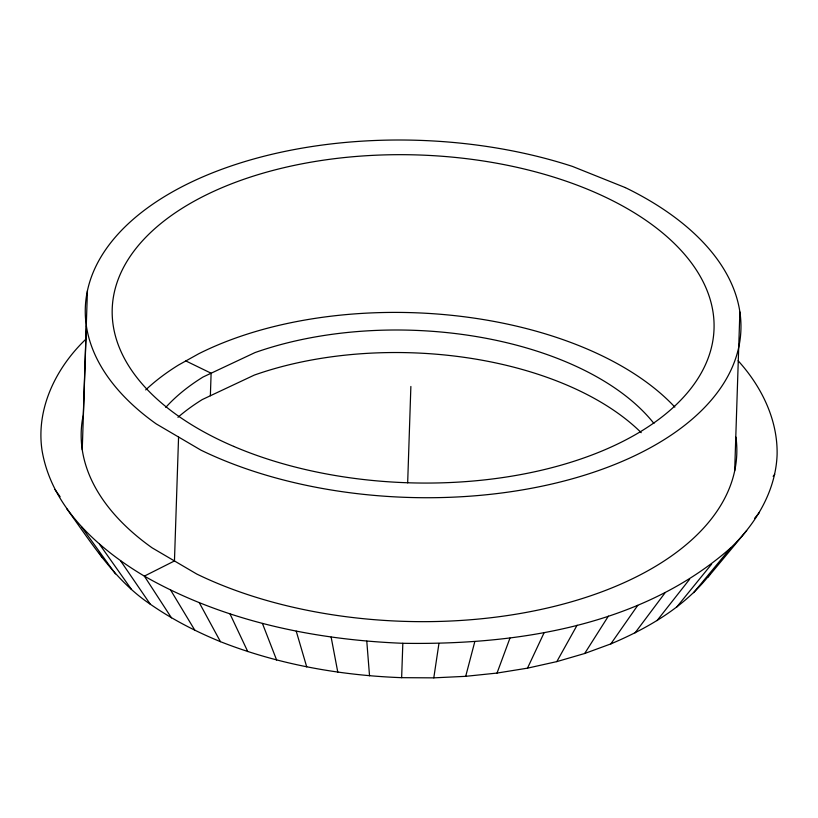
<?xml version="1.0" encoding="UTF-8"?>
<svg xmlns="http://www.w3.org/2000/svg" width="818" height="818" viewBox="0 0 818 818"><rect width="100%" height="100%" fill="white"/><g stroke="black" fill="none" stroke-linecap="round" stroke-linejoin="round"><path stroke-width="1.23" d="M87.434 290.779L83.324 414.716A327.967 178.621 1.9 0 0 152.128 547.845L196.801 574.062A327.967 178.621 1.9 0 0 557.661 605.535A327.967 178.621 1.9 0 0 735.934 437.139M82.24 449.716L86.35 325.779M178.569 437.016L174.459 560.954L144.357 576.117C97.434 548.213 51.636 506.915 42.066 450.565C35.675 408.427 56.35 367.098 86.432 338.662M210.369 395.759L211.116 373.223L185.85 360.942M407.671 482.855L410.871 386.464M66.555 508.489C91.483 542.723 114.326 580.136 150.256 604.175C172.117 619.359 195.85 631.568 220.451 641.67C278.1 664.359 339.859 675.371 401.638 677.672L402.834 643.296C517.242 645.116 642.079 626.046 730.73 547.845C756.21 523.367 775.73 490.78 777.1 454.747C777.857 419.562 761.384 386.341 738.112 360.748M734.676 470.892L739.871 311.955M401.638 677.672L433.796 677.856L438.939 643.5M433.796 677.856L465.698 676.322L474.767 641.772M465.698 676.322L497.027 673.071L509.951 638.132M497.027 673.071L527.498 668.153L544.164 632.6M527.498 668.153L556.813 661.609L577.079 625.249M556.813 661.609L584.676 653.5L608.377 616.138M584.676 653.5L610.841 643.899L637.754 605.361M610.841 643.899C648.193 628.091 684.83 606.772 710.004 574.256M635.034 632.907L664.922 593.019M657.038 620.627L689.635 579.226M773.143 476.342L774.728 474.338M676.629 607.171L711.64 564.123M754.625 518.275L759.462 512.436M693.633 592.682L730.73 547.845M707.877 577.293L746.722 530.565M171.463 617.856L144.357 576.117C222.711 620.852 313.366 639.727 402.834 643.296M54.959 489.563L60.123 496.741M81.452 526.772L115.45 573.909M99.51 544.256L131.524 589.481M120.543 560.759L150.256 604.175M98.958 552.365L102.189 557.631M170.706 590.207L194.929 630.402M199.367 602.866L220.451 641.67M230.042 613.991L247.762 651.578M262.435 623.459L276.617 660.014M296.239 631.189L306.719 666.895M331.137 637.11L337.793 672.171M366.781 641.159L369.531 675.77M177.956 417.303A268.825 146.412 1.9 0 1 202.291 399.552L254.286 375.094A268.825 146.412 1.9 0 1 641.23 432.681M145.706 389.91A301.085 163.989 1.9 0 1 178.457 365.063L198.651 353.795A301.085 163.989 1.9 0 1 674.85 407.088M165.768 407.395A268.825 146.412 1.9 0 1 203.038 377.016L255.032 352.568A268.825 146.412 1.9 0 1 653.93 423.458M625.31 187.598L572.477 166.422A327.967 178.621 1.9 0 0 163.201 197.373A327.967 178.621 1.9 0 0 156.238 423.908L200.911 450.135A327.967 178.621 1.9 0 0 663.02 440.36A327.967 178.621 1.9 0 0 625.31 187.598M233.723 446.403A301.085 163.989 1.9 0 0 712.1 344.654A301.085 163.989 1.9 0 0 293.509 165.543A301.085 163.989 1.9 0 0 233.723 446.403"/></g></svg>
